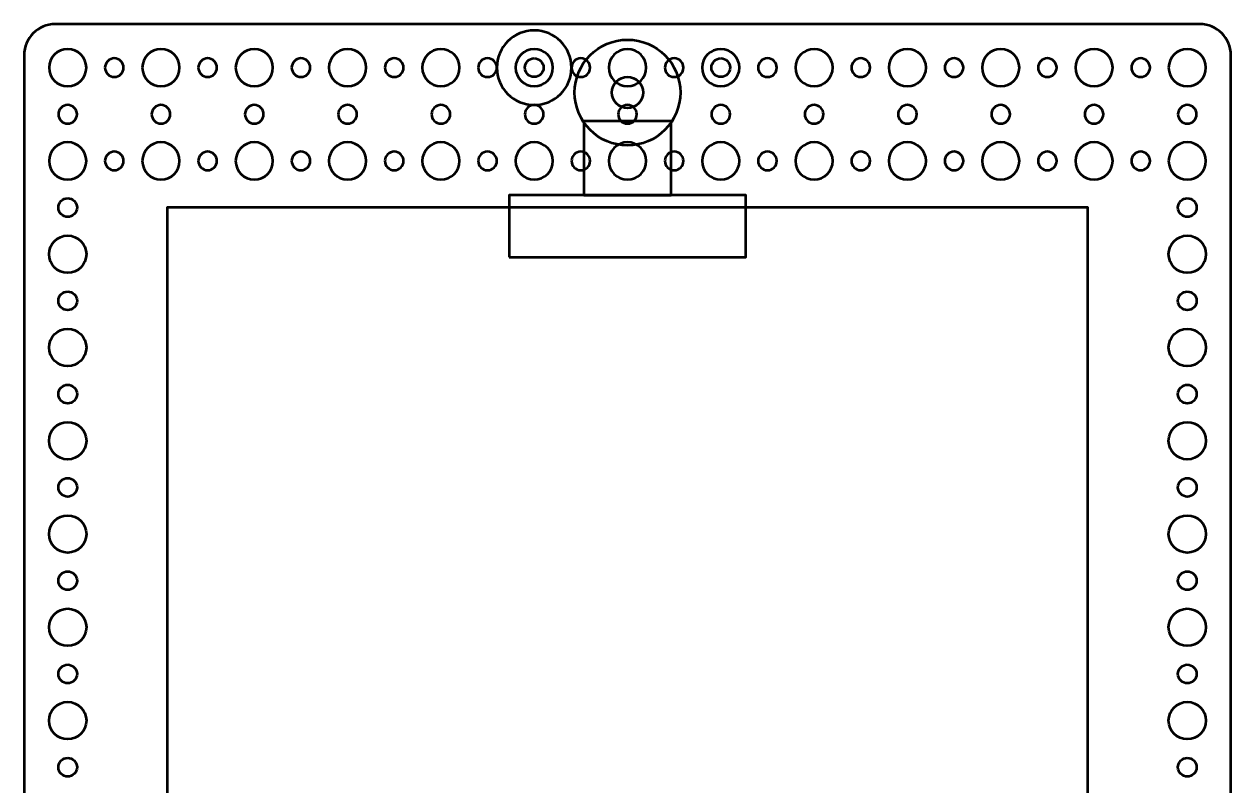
# Model space of a CAD drawing. Header units: centimetres. Extents: x -9.7 to 9.7, y -12.7 to 12.7.
# Drawn here: x -9.7 to 9.7, y 0.45 to 12.7 of the extents above; entities that cross this region are included whole.
import ezdxf

# ---------------------------------------------------------------- set-up
doc = ezdxf.new("R2010")
doc.units = ezdxf.units.CM
doc.header["$MEASUREMENT"] = 0
doc.layers.add('Layer 1', color=7, linetype='Continuous')

msp = doc.modelspace()

# ---------------------------------------------------------------- linework, layer by layer
at = {"layer": 'Layer 1', "color": 4, "lineweight": 53}
for points in [[(-0.70002, 9.95001), (0.69998, 9.95001), (0.69998, 11.14017), (-0.70002, 11.14017), (-0.70002, 9.95001)], [(-1.90002, 8.95), (1.89998, 8.95), (1.89998, 9.95), (-1.90002, 9.95), (-1.90002, 8.95)], [(-7.4, -11.25), (7.4, -11.25), (7.4, 9.75), (-7.4, 9.75), (-7.4, -11.25)]]:
    msp.add_lwpolyline(points, close=True, dxfattribs=at)
for centre, major_axis in [((0, 11.6), (0, 0.85)), ((-1.5, 12), (0, 0.15)), ((1.5, 12), (0, 0.15)), ((0, 11.6), (0, 0.25))]:
    msp.add_ellipse(centre, major_axis=major_axis, ratio=1, dxfattribs=at)
at = {"layer": 'Layer 1', "lineweight": 53}
for centre, major_axis in [((-9, 9.75), (0, 0.15)), ((9, 9.75), (0, 0.15)), ((-8.99999, 8.99999), (0, 0.30001)), ((9.00001, 8.99999), (0, 0.30001)), ((-9, 8.25), (0, 0.15)), ((9, 8.25), (0, 0.15)), ((-8.99999, 7.49999), (0, 0.30001)), ((9.00001, 7.49999), (0, 0.30001)), ((-9, 6.75), (0, 0.15)), ((9, 6.75), (0, 0.15)), ((-8.99999, 5.99999), (0, 0.30001)), ((9.00001, 5.99999), (0, 0.30001)), ((-9, 5.25), (0, 0.15)), ((9, 5.25), (0, 0.15)), ((-8.99999, 4.49999), (0, 0.30001)), ((9.00001, 4.49999), (0, 0.30001)), ((-9, 3.75), (0, 0.15)), ((9, 3.75), (0, 0.15)), ((-8.99999, 2.99999), (0, 0.30001)), ((9.00001, 2.99999), (0, 0.30001)), ((-9, 2.25), (0, 0.15)), ((9, 2.25), (0, 0.15)), ((-8.99999, 1.49999), (0, 0.30001)), ((9.00001, 1.49999), (0, 0.30001)), ((-9, 0.75), (0, 0.15)), ((9, 0.75), (0, 0.15))]:
    msp.add_ellipse(centre, major_axis=major_axis, ratio=1, dxfattribs=at)
for points, knots in [([(-9.7, -12.2), (-9.7, -12.2), (-9.7, 12.2), (-9.7, 12.2), (-9.7, 12.2), (-9.7, 12.47614), (-9.47614, 12.7), (-9.2, 12.7), (-9.2, 12.7), (-9.2, 12.7), (9.2, 12.7), (9.2, 12.7), (9.2, 12.7), (9.47614, 12.7), (9.7, 12.47614), (9.7, 12.2), (9.7, 12.2), (9.7, 12.2), (9.7, -12.2), (9.7, -12.2), (9.7, -12.2), (9.7, -12.47614), (9.47614, -12.7), (9.2, -12.7), (9.2, -12.7), (9.2, -12.7), (-9.2, -12.7), (-9.2, -12.7), (-9.2, -12.7), (-9.47614, -12.7), (-9.7, -12.47614), (-9.7, -12.2)], [0, 0, 0, 0, 0.11111111, 0.11111111, 0.11111111, 0.11111111, 0.22222222, 0.22222222, 0.22222222, 0.22222222, 0.33333333, 0.33333333, 0.33333333, 0.33333333, 0.44444444, 0.44444444, 0.44444444, 0.44444444, 0.55555556, 0.55555556, 0.55555556, 0.55555556, 0.66666667, 0.66666667, 0.66666667, 0.66666667, 0.77777778, 0.77777778, 0.77777778, 0.77777778, 1, 1, 1, 1]), ([(-9.3, 12), (-9.3, 12.16569), (-9.16569, 12.3), (-9, 12.3), (-9, 12.3), (-8.83431, 12.3), (-8.7, 12.16569), (-8.7, 12), (-8.7, 12), (-8.7, 11.83431), (-8.83431, 11.7), (-9, 11.7), (-9, 11.7), (-9.16569, 11.7), (-9.3, 11.83431), (-9.3, 12)], [0, 0, 0, 0, 0.2, 0.2, 0.2, 0.2, 0.4, 0.4, 0.4, 0.4, 0.6, 0.6, 0.6, 0.6, 1, 1, 1, 1]), ([(-7.8, 12), (-7.8, 12.16569), (-7.66569, 12.3), (-7.5, 12.3), (-7.5, 12.3), (-7.33431, 12.3), (-7.2, 12.16569), (-7.2, 12), (-7.2, 12), (-7.2, 11.83431), (-7.33431, 11.7), (-7.5, 11.7), (-7.5, 11.7), (-7.66569, 11.7), (-7.8, 11.83431), (-7.8, 12)], [0, 0, 0, 0, 0.2, 0.2, 0.2, 0.2, 0.4, 0.4, 0.4, 0.4, 0.6, 0.6, 0.6, 0.6, 1, 1, 1, 1]), ([(-6.3, 12), (-6.3, 12.16569), (-6.16569, 12.3), (-6, 12.3), (-6, 12.3), (-5.83431, 12.3), (-5.7, 12.16569), (-5.7, 12), (-5.7, 12), (-5.7, 11.83431), (-5.83431, 11.7), (-6, 11.7), (-6, 11.7), (-6.16569, 11.7), (-6.3, 11.83431), (-6.3, 12)], [0, 0, 0, 0, 0.2, 0.2, 0.2, 0.2, 0.4, 0.4, 0.4, 0.4, 0.6, 0.6, 0.6, 0.6, 1, 1, 1, 1]), ([(-4.8, 12), (-4.8, 12.16569), (-4.66569, 12.3), (-4.5, 12.3), (-4.5, 12.3), (-4.33431, 12.3), (-4.2, 12.16569), (-4.2, 12), (-4.2, 12), (-4.2, 11.83431), (-4.33431, 11.7), (-4.5, 11.7), (-4.5, 11.7), (-4.66569, 11.7), (-4.8, 11.83431), (-4.8, 12)], [0, 0, 0, 0, 0.2, 0.2, 0.2, 0.2, 0.4, 0.4, 0.4, 0.4, 0.6, 0.6, 0.6, 0.6, 1, 1, 1, 1]), ([(-3.3, 12), (-3.3, 12.16569), (-3.16569, 12.3), (-3, 12.3), (-3, 12.3), (-2.83431, 12.3), (-2.7, 12.16569), (-2.7, 12), (-2.7, 12), (-2.7, 11.83431), (-2.83431, 11.7), (-3, 11.7), (-3, 11.7), (-3.16569, 11.7), (-3.3, 11.83431), (-3.3, 12)], [0, 0, 0, 0, 0.2, 0.2, 0.2, 0.2, 0.4, 0.4, 0.4, 0.4, 0.6, 0.6, 0.6, 0.6, 1, 1, 1, 1]), ([(-1.8, 12), (-1.8, 12.16569), (-1.66569, 12.3), (-1.5, 12.3), (-1.5, 12.3), (-1.33431, 12.3), (-1.2, 12.16569), (-1.2, 12), (-1.2, 12), (-1.2, 11.83431), (-1.33431, 11.7), (-1.5, 11.7), (-1.5, 11.7), (-1.66569, 11.7), (-1.8, 11.83431), (-1.8, 12)], [0, 0, 0, 0, 0.2, 0.2, 0.2, 0.2, 0.4, 0.4, 0.4, 0.4, 0.6, 0.6, 0.6, 0.6, 1, 1, 1, 1]), ([(-0.3, 12), (-0.3, 12.16569), (-0.16569, 12.3), (0, 12.3), (0, 12.3), (0.16569, 12.3), (0.3, 12.16569), (0.3, 12), (0.3, 12), (0.3, 11.83431), (0.16569, 11.7), (0, 11.7), (0, 11.7), (-0.16569, 11.7), (-0.3, 11.83431), (-0.3, 12)], [0, 0, 0, 0, 0.2, 0.2, 0.2, 0.2, 0.4, 0.4, 0.4, 0.4, 0.6, 0.6, 0.6, 0.6, 1, 1, 1, 1]), ([(1.2, 12), (1.2, 12.16569), (1.33431, 12.3), (1.5, 12.3), (1.5, 12.3), (1.66569, 12.3), (1.8, 12.16569), (1.8, 12), (1.8, 12), (1.8, 11.83431), (1.66569, 11.7), (1.5, 11.7), (1.5, 11.7), (1.33431, 11.7), (1.2, 11.83431), (1.2, 12)], [0, 0, 0, 0, 0.2, 0.2, 0.2, 0.2, 0.4, 0.4, 0.4, 0.4, 0.6, 0.6, 0.6, 0.6, 1, 1, 1, 1]), ([(2.7, 12), (2.7, 12.16569), (2.83431, 12.3), (3, 12.3), (3, 12.3), (3.16569, 12.3), (3.3, 12.16569), (3.3, 12), (3.3, 12), (3.3, 11.83431), (3.16569, 11.7), (3, 11.7), (3, 11.7), (2.83431, 11.7), (2.7, 11.83431), (2.7, 12)], [0, 0, 0, 0, 0.2, 0.2, 0.2, 0.2, 0.4, 0.4, 0.4, 0.4, 0.6, 0.6, 0.6, 0.6, 1, 1, 1, 1]), ([(4.2, 12), (4.2, 12.16569), (4.33431, 12.3), (4.5, 12.3), (4.5, 12.3), (4.66569, 12.3), (4.8, 12.16569), (4.8, 12), (4.8, 12), (4.8, 11.83431), (4.66569, 11.7), (4.5, 11.7), (4.5, 11.7), (4.33431, 11.7), (4.2, 11.83431), (4.2, 12)], [0, 0, 0, 0, 0.2, 0.2, 0.2, 0.2, 0.4, 0.4, 0.4, 0.4, 0.6, 0.6, 0.6, 0.6, 1, 1, 1, 1]), ([(5.7, 12), (5.7, 12.16569), (5.83431, 12.3), (6, 12.3), (6, 12.3), (6.16569, 12.3), (6.3, 12.16569), (6.3, 12), (6.3, 12), (6.3, 11.83431), (6.16569, 11.7), (6, 11.7), (6, 11.7), (5.83431, 11.7), (5.7, 11.83431), (5.7, 12)], [0, 0, 0, 0, 0.2, 0.2, 0.2, 0.2, 0.4, 0.4, 0.4, 0.4, 0.6, 0.6, 0.6, 0.6, 1, 1, 1, 1]), ([(7.2, 12), (7.2, 12.16569), (7.33431, 12.3), (7.5, 12.3), (7.5, 12.3), (7.66569, 12.3), (7.8, 12.16569), (7.8, 12), (7.8, 12), (7.8, 11.83431), (7.66569, 11.7), (7.5, 11.7), (7.5, 11.7), (7.33431, 11.7), (7.2, 11.83431), (7.2, 12)], [0, 0, 0, 0, 0.2, 0.2, 0.2, 0.2, 0.4, 0.4, 0.4, 0.4, 0.6, 0.6, 0.6, 0.6, 1, 1, 1, 1]), ([(8.7, 12), (8.7, 12.16569), (8.83431, 12.3), (9, 12.3), (9, 12.3), (9.16569, 12.3), (9.3, 12.16569), (9.3, 12), (9.3, 12), (9.3, 11.83431), (9.16569, 11.7), (9, 11.7), (9, 11.7), (8.83431, 11.7), (8.7, 11.83431), (8.7, 12)], [0, 0, 0, 0, 0.2, 0.2, 0.2, 0.2, 0.4, 0.4, 0.4, 0.4, 0.6, 0.6, 0.6, 0.6, 1, 1, 1, 1]), ([(-8.4, 12), (-8.4, 12.08284), (-8.33284, 12.15), (-8.25, 12.15), (-8.25, 12.15), (-8.16716, 12.15), (-8.1, 12.08284), (-8.1, 12), (-8.1, 12), (-8.1, 11.91716), (-8.16716, 11.85), (-8.25, 11.85), (-8.25, 11.85), (-8.33284, 11.85), (-8.4, 11.91716), (-8.4, 12)], [0, 0, 0, 0, 0.2, 0.2, 0.2, 0.2, 0.4, 0.4, 0.4, 0.4, 0.6, 0.6, 0.6, 0.6, 1, 1, 1, 1]), ([(-6.9, 12), (-6.9, 12.08284), (-6.83284, 12.15), (-6.75, 12.15), (-6.75, 12.15), (-6.66716, 12.15), (-6.6, 12.08284), (-6.6, 12), (-6.6, 12), (-6.6, 11.91716), (-6.66716, 11.85), (-6.75, 11.85), (-6.75, 11.85), (-6.83284, 11.85), (-6.9, 11.91716), (-6.9, 12)], [0, 0, 0, 0, 0.2, 0.2, 0.2, 0.2, 0.4, 0.4, 0.4, 0.4, 0.6, 0.6, 0.6, 0.6, 1, 1, 1, 1]), ([(-5.4, 12), (-5.4, 12.08284), (-5.33284, 12.15), (-5.25, 12.15), (-5.25, 12.15), (-5.16716, 12.15), (-5.1, 12.08284), (-5.1, 12), (-5.1, 12), (-5.1, 11.91716), (-5.16716, 11.85), (-5.25, 11.85), (-5.25, 11.85), (-5.33284, 11.85), (-5.4, 11.91716), (-5.4, 12)], [0, 0, 0, 0, 0.2, 0.2, 0.2, 0.2, 0.4, 0.4, 0.4, 0.4, 0.6, 0.6, 0.6, 0.6, 1, 1, 1, 1]), ([(-3.9, 12), (-3.9, 12.08284), (-3.83284, 12.15), (-3.75, 12.15), (-3.75, 12.15), (-3.66716, 12.15), (-3.6, 12.08284), (-3.6, 12), (-3.6, 12), (-3.6, 11.91716), (-3.66716, 11.85), (-3.75, 11.85), (-3.75, 11.85), (-3.83284, 11.85), (-3.9, 11.91716), (-3.9, 12)], [0, 0, 0, 0, 0.2, 0.2, 0.2, 0.2, 0.4, 0.4, 0.4, 0.4, 0.6, 0.6, 0.6, 0.6, 1, 1, 1, 1]), ([(-2.4, 12), (-2.4, 12.08284), (-2.33284, 12.15), (-2.25, 12.15), (-2.25, 12.15), (-2.16716, 12.15), (-2.1, 12.08284), (-2.1, 12), (-2.1, 12), (-2.1, 11.91716), (-2.16716, 11.85), (-2.25, 11.85), (-2.25, 11.85), (-2.33284, 11.85), (-2.4, 11.91716), (-2.4, 12)], [0, 0, 0, 0, 0.2, 0.2, 0.2, 0.2, 0.4, 0.4, 0.4, 0.4, 0.6, 0.6, 0.6, 0.6, 1, 1, 1, 1]), ([(-0.9, 12), (-0.9, 12.08284), (-0.83284, 12.15), (-0.75, 12.15), (-0.75, 12.15), (-0.66716, 12.15), (-0.6, 12.08284), (-0.6, 12), (-0.6, 12), (-0.6, 11.91716), (-0.66716, 11.85), (-0.75, 11.85), (-0.75, 11.85), (-0.83284, 11.85), (-0.9, 11.91716), (-0.9, 12)], [0, 0, 0, 0, 0.2, 0.2, 0.2, 0.2, 0.4, 0.4, 0.4, 0.4, 0.6, 0.6, 0.6, 0.6, 1, 1, 1, 1]), ([(0.6, 12), (0.6, 12.08284), (0.66716, 12.15), (0.75, 12.15), (0.75, 12.15), (0.83284, 12.15), (0.9, 12.08284), (0.9, 12), (0.9, 12), (0.9, 11.91716), (0.83284, 11.85), (0.75, 11.85), (0.75, 11.85), (0.66716, 11.85), (0.6, 11.91716), (0.6, 12)], [0, 0, 0, 0, 0.2, 0.2, 0.2, 0.2, 0.4, 0.4, 0.4, 0.4, 0.6, 0.6, 0.6, 0.6, 1, 1, 1, 1]), ([(2.1, 12), (2.1, 12.08284), (2.16716, 12.15), (2.25, 12.15), (2.25, 12.15), (2.33284, 12.15), (2.4, 12.08284), (2.4, 12), (2.4, 12), (2.4, 11.91716), (2.33284, 11.85), (2.25, 11.85), (2.25, 11.85), (2.16716, 11.85), (2.1, 11.91716), (2.1, 12)], [0, 0, 0, 0, 0.2, 0.2, 0.2, 0.2, 0.4, 0.4, 0.4, 0.4, 0.6, 0.6, 0.6, 0.6, 1, 1, 1, 1]), ([(3.6, 12), (3.6, 12.08284), (3.66716, 12.15), (3.75, 12.15), (3.75, 12.15), (3.83284, 12.15), (3.9, 12.08284), (3.9, 12), (3.9, 12), (3.9, 11.91716), (3.83284, 11.85), (3.75, 11.85), (3.75, 11.85), (3.66716, 11.85), (3.6, 11.91716), (3.6, 12)], [0, 0, 0, 0, 0.2, 0.2, 0.2, 0.2, 0.4, 0.4, 0.4, 0.4, 0.6, 0.6, 0.6, 0.6, 1, 1, 1, 1]), ([(5.1, 12), (5.1, 12.08284), (5.16716, 12.15), (5.25, 12.15), (5.25, 12.15), (5.33284, 12.15), (5.4, 12.08284), (5.4, 12), (5.4, 12), (5.4, 11.91716), (5.33284, 11.85), (5.25, 11.85), (5.25, 11.85), (5.16716, 11.85), (5.1, 11.91716), (5.1, 12)], [0, 0, 0, 0, 0.2, 0.2, 0.2, 0.2, 0.4, 0.4, 0.4, 0.4, 0.6, 0.6, 0.6, 0.6, 1, 1, 1, 1]), ([(6.6, 12), (6.6, 12.08284), (6.66716, 12.15), (6.75, 12.15), (6.75, 12.15), (6.83284, 12.15), (6.9, 12.08284), (6.9, 12), (6.9, 12), (6.9, 11.91716), (6.83284, 11.85), (6.75, 11.85), (6.75, 11.85), (6.66716, 11.85), (6.6, 11.91716), (6.6, 12)], [0, 0, 0, 0, 0.2, 0.2, 0.2, 0.2, 0.4, 0.4, 0.4, 0.4, 0.6, 0.6, 0.6, 0.6, 1, 1, 1, 1]), ([(8.1, 12), (8.1, 12.08284), (8.16716, 12.15), (8.25, 12.15), (8.25, 12.15), (8.33284, 12.15), (8.4, 12.08284), (8.4, 12), (8.4, 12), (8.4, 11.91716), (8.33284, 11.85), (8.25, 11.85), (8.25, 11.85), (8.16716, 11.85), (8.1, 11.91716), (8.1, 12)], [0, 0, 0, 0, 0.2, 0.2, 0.2, 0.2, 0.4, 0.4, 0.4, 0.4, 0.6, 0.6, 0.6, 0.6, 1, 1, 1, 1]), ([(-9.15, 11.25), (-9.15, 11.33284), (-9.08284, 11.4), (-9, 11.4), (-9, 11.4), (-8.91716, 11.4), (-8.85, 11.33284), (-8.85, 11.25), (-8.85, 11.25), (-8.85, 11.16716), (-8.91716, 11.1), (-9, 11.1), (-9, 11.1), (-9.08284, 11.1), (-9.15, 11.16716), (-9.15, 11.25)], [0, 0, 0, 0, 0.2, 0.2, 0.2, 0.2, 0.4, 0.4, 0.4, 0.4, 0.6, 0.6, 0.6, 0.6, 1, 1, 1, 1]), ([(-7.65, 11.25), (-7.65, 11.33284), (-7.58284, 11.4), (-7.5, 11.4), (-7.5, 11.4), (-7.41716, 11.4), (-7.35, 11.33284), (-7.35, 11.25), (-7.35, 11.25), (-7.35, 11.16716), (-7.41716, 11.1), (-7.5, 11.1), (-7.5, 11.1), (-7.58284, 11.1), (-7.65, 11.16716), (-7.65, 11.25)], [0, 0, 0, 0, 0.2, 0.2, 0.2, 0.2, 0.4, 0.4, 0.4, 0.4, 0.6, 0.6, 0.6, 0.6, 1, 1, 1, 1]), ([(-6.15, 11.25), (-6.15, 11.33284), (-6.08284, 11.4), (-6, 11.4), (-6, 11.4), (-5.91716, 11.4), (-5.85, 11.33284), (-5.85, 11.25), (-5.85, 11.25), (-5.85, 11.16716), (-5.91716, 11.1), (-6, 11.1), (-6, 11.1), (-6.08284, 11.1), (-6.15, 11.16716), (-6.15, 11.25)], [0, 0, 0, 0, 0.2, 0.2, 0.2, 0.2, 0.4, 0.4, 0.4, 0.4, 0.6, 0.6, 0.6, 0.6, 1, 1, 1, 1]), ([(-4.65, 11.25), (-4.65, 11.33284), (-4.58284, 11.4), (-4.5, 11.4), (-4.5, 11.4), (-4.41716, 11.4), (-4.35, 11.33284), (-4.35, 11.25), (-4.35, 11.25), (-4.35, 11.16716), (-4.41716, 11.1), (-4.5, 11.1), (-4.5, 11.1), (-4.58284, 11.1), (-4.65, 11.16716), (-4.65, 11.25)], [0, 0, 0, 0, 0.2, 0.2, 0.2, 0.2, 0.4, 0.4, 0.4, 0.4, 0.6, 0.6, 0.6, 0.6, 1, 1, 1, 1]), ([(-3.15, 11.25), (-3.15, 11.33284), (-3.08284, 11.4), (-3, 11.4), (-3, 11.4), (-2.91716, 11.4), (-2.85, 11.33284), (-2.85, 11.25), (-2.85, 11.25), (-2.85, 11.16716), (-2.91716, 11.1), (-3, 11.1), (-3, 11.1), (-3.08284, 11.1), (-3.15, 11.16716), (-3.15, 11.25)], [0, 0, 0, 0, 0.2, 0.2, 0.2, 0.2, 0.4, 0.4, 0.4, 0.4, 0.6, 0.6, 0.6, 0.6, 1, 1, 1, 1]), ([(-1.65, 11.25), (-1.65, 11.33284), (-1.58284, 11.4), (-1.5, 11.4), (-1.5, 11.4), (-1.41716, 11.4), (-1.35, 11.33284), (-1.35, 11.25), (-1.35, 11.25), (-1.35, 11.16716), (-1.41716, 11.1), (-1.5, 11.1), (-1.5, 11.1), (-1.58284, 11.1), (-1.65, 11.16716), (-1.65, 11.25)], [0, 0, 0, 0, 0.2, 0.2, 0.2, 0.2, 0.4, 0.4, 0.4, 0.4, 0.6, 0.6, 0.6, 0.6, 1, 1, 1, 1]), ([(-0.15, 11.25), (-0.15, 11.33284), (-0.08284, 11.4), (0, 11.4), (0, 11.4), (0.08284, 11.4), (0.15, 11.33284), (0.15, 11.25), (0.15, 11.25), (0.15, 11.16716), (0.08284, 11.1), (0, 11.1), (0, 11.1), (-0.08284, 11.1), (-0.15, 11.16716), (-0.15, 11.25)], [0, 0, 0, 0, 0.2, 0.2, 0.2, 0.2, 0.4, 0.4, 0.4, 0.4, 0.6, 0.6, 0.6, 0.6, 1, 1, 1, 1]), ([(1.35, 11.25), (1.35, 11.33284), (1.41716, 11.4), (1.5, 11.4), (1.5, 11.4), (1.58284, 11.4), (1.65, 11.33284), (1.65, 11.25), (1.65, 11.25), (1.65, 11.16716), (1.58284, 11.1), (1.5, 11.1), (1.5, 11.1), (1.41716, 11.1), (1.35, 11.16716), (1.35, 11.25)], [0, 0, 0, 0, 0.2, 0.2, 0.2, 0.2, 0.4, 0.4, 0.4, 0.4, 0.6, 0.6, 0.6, 0.6, 1, 1, 1, 1]), ([(2.85, 11.25), (2.85, 11.33284), (2.91716, 11.4), (3, 11.4), (3, 11.4), (3.08284, 11.4), (3.15, 11.33284), (3.15, 11.25), (3.15, 11.25), (3.15, 11.16716), (3.08284, 11.1), (3, 11.1), (3, 11.1), (2.91716, 11.1), (2.85, 11.16716), (2.85, 11.25)], [0, 0, 0, 0, 0.2, 0.2, 0.2, 0.2, 0.4, 0.4, 0.4, 0.4, 0.6, 0.6, 0.6, 0.6, 1, 1, 1, 1]), ([(4.35, 11.25), (4.35, 11.33284), (4.41716, 11.4), (4.5, 11.4), (4.5, 11.4), (4.58284, 11.4), (4.65, 11.33284), (4.65, 11.25), (4.65, 11.25), (4.65, 11.16716), (4.58284, 11.1), (4.5, 11.1), (4.5, 11.1), (4.41716, 11.1), (4.35, 11.16716), (4.35, 11.25)], [0, 0, 0, 0, 0.2, 0.2, 0.2, 0.2, 0.4, 0.4, 0.4, 0.4, 0.6, 0.6, 0.6, 0.6, 1, 1, 1, 1]), ([(5.85, 11.25), (5.85, 11.33284), (5.91716, 11.4), (6, 11.4), (6, 11.4), (6.08284, 11.4), (6.15, 11.33284), (6.15, 11.25), (6.15, 11.25), (6.15, 11.16716), (6.08284, 11.1), (6, 11.1), (6, 11.1), (5.91716, 11.1), (5.85, 11.16716), (5.85, 11.25)], [0, 0, 0, 0, 0.2, 0.2, 0.2, 0.2, 0.4, 0.4, 0.4, 0.4, 0.6, 0.6, 0.6, 0.6, 1, 1, 1, 1]), ([(7.35, 11.25), (7.35, 11.33284), (7.41716, 11.4), (7.5, 11.4), (7.5, 11.4), (7.58284, 11.4), (7.65, 11.33284), (7.65, 11.25), (7.65, 11.25), (7.65, 11.16716), (7.58284, 11.1), (7.5, 11.1), (7.5, 11.1), (7.41716, 11.1), (7.35, 11.16716), (7.35, 11.25)], [0, 0, 0, 0, 0.2, 0.2, 0.2, 0.2, 0.4, 0.4, 0.4, 0.4, 0.6, 0.6, 0.6, 0.6, 1, 1, 1, 1]), ([(8.85, 11.25), (8.85, 11.33284), (8.91716, 11.4), (9, 11.4), (9, 11.4), (9.08284, 11.4), (9.15, 11.33284), (9.15, 11.25), (9.15, 11.25), (9.15, 11.16716), (9.08284, 11.1), (9, 11.1), (9, 11.1), (8.91716, 11.1), (8.85, 11.16716), (8.85, 11.25)], [0, 0, 0, 0, 0.2, 0.2, 0.2, 0.2, 0.4, 0.4, 0.4, 0.4, 0.6, 0.6, 0.6, 0.6, 1, 1, 1, 1]), ([(-9.3, 10.5), (-9.3, 10.66569), (-9.16569, 10.8), (-9, 10.8), (-9, 10.8), (-8.83431, 10.8), (-8.7, 10.66569), (-8.7, 10.5), (-8.7, 10.5), (-8.7, 10.33431), (-8.83431, 10.2), (-9, 10.2), (-9, 10.2), (-9.16569, 10.2), (-9.3, 10.33431), (-9.3, 10.5)], [0, 0, 0, 0, 0.2, 0.2, 0.2, 0.2, 0.4, 0.4, 0.4, 0.4, 0.6, 0.6, 0.6, 0.6, 1, 1, 1, 1]), ([(-7.8, 10.5), (-7.8, 10.66569), (-7.66569, 10.8), (-7.5, 10.8), (-7.5, 10.8), (-7.33431, 10.8), (-7.2, 10.66569), (-7.2, 10.5), (-7.2, 10.5), (-7.2, 10.33431), (-7.33431, 10.2), (-7.5, 10.2), (-7.5, 10.2), (-7.66569, 10.2), (-7.8, 10.33431), (-7.8, 10.5)], [0, 0, 0, 0, 0.2, 0.2, 0.2, 0.2, 0.4, 0.4, 0.4, 0.4, 0.6, 0.6, 0.6, 0.6, 1, 1, 1, 1]), ([(-6.3, 10.5), (-6.3, 10.66569), (-6.16569, 10.8), (-6, 10.8), (-6, 10.8), (-5.83431, 10.8), (-5.7, 10.66569), (-5.7, 10.5), (-5.7, 10.5), (-5.7, 10.33431), (-5.83431, 10.2), (-6, 10.2), (-6, 10.2), (-6.16569, 10.2), (-6.3, 10.33431), (-6.3, 10.5)], [0, 0, 0, 0, 0.2, 0.2, 0.2, 0.2, 0.4, 0.4, 0.4, 0.4, 0.6, 0.6, 0.6, 0.6, 1, 1, 1, 1]), ([(-4.8, 10.5), (-4.8, 10.66569), (-4.66569, 10.8), (-4.5, 10.8), (-4.5, 10.8), (-4.33431, 10.8), (-4.2, 10.66569), (-4.2, 10.5), (-4.2, 10.5), (-4.2, 10.33431), (-4.33431, 10.2), (-4.5, 10.2), (-4.5, 10.2), (-4.66569, 10.2), (-4.8, 10.33431), (-4.8, 10.5)], [0, 0, 0, 0, 0.2, 0.2, 0.2, 0.2, 0.4, 0.4, 0.4, 0.4, 0.6, 0.6, 0.6, 0.6, 1, 1, 1, 1]), ([(-3.3, 10.5), (-3.3, 10.66569), (-3.16569, 10.8), (-3, 10.8), (-3, 10.8), (-2.83431, 10.8), (-2.7, 10.66569), (-2.7, 10.5), (-2.7, 10.5), (-2.7, 10.33431), (-2.83431, 10.2), (-3, 10.2), (-3, 10.2), (-3.16569, 10.2), (-3.3, 10.33431), (-3.3, 10.5)], [0, 0, 0, 0, 0.2, 0.2, 0.2, 0.2, 0.4, 0.4, 0.4, 0.4, 0.6, 0.6, 0.6, 0.6, 1, 1, 1, 1]), ([(-1.8, 10.5), (-1.8, 10.66569), (-1.66569, 10.8), (-1.5, 10.8), (-1.5, 10.8), (-1.33431, 10.8), (-1.2, 10.66569), (-1.2, 10.5), (-1.2, 10.5), (-1.2, 10.33431), (-1.33431, 10.2), (-1.5, 10.2), (-1.5, 10.2), (-1.66569, 10.2), (-1.8, 10.33431), (-1.8, 10.5)], [0, 0, 0, 0, 0.2, 0.2, 0.2, 0.2, 0.4, 0.4, 0.4, 0.4, 0.6, 0.6, 0.6, 0.6, 1, 1, 1, 1]), ([(-0.3, 10.5), (-0.3, 10.66569), (-0.16569, 10.8), (0, 10.8), (0, 10.8), (0.16569, 10.8), (0.3, 10.66569), (0.3, 10.5), (0.3, 10.5), (0.3, 10.33431), (0.16569, 10.2), (0, 10.2), (0, 10.2), (-0.16569, 10.2), (-0.3, 10.33431), (-0.3, 10.5)], [0, 0, 0, 0, 0.2, 0.2, 0.2, 0.2, 0.4, 0.4, 0.4, 0.4, 0.6, 0.6, 0.6, 0.6, 1, 1, 1, 1]), ([(1.2, 10.5), (1.2, 10.66569), (1.33431, 10.8), (1.5, 10.8), (1.5, 10.8), (1.66569, 10.8), (1.8, 10.66569), (1.8, 10.5), (1.8, 10.5), (1.8, 10.33431), (1.66569, 10.2), (1.5, 10.2), (1.5, 10.2), (1.33431, 10.2), (1.2, 10.33431), (1.2, 10.5)], [0, 0, 0, 0, 0.2, 0.2, 0.2, 0.2, 0.4, 0.4, 0.4, 0.4, 0.6, 0.6, 0.6, 0.6, 1, 1, 1, 1]), ([(2.7, 10.5), (2.7, 10.66569), (2.83431, 10.8), (3, 10.8), (3, 10.8), (3.16569, 10.8), (3.3, 10.66569), (3.3, 10.5), (3.3, 10.5), (3.3, 10.33431), (3.16569, 10.2), (3, 10.2), (3, 10.2), (2.83431, 10.2), (2.7, 10.33431), (2.7, 10.5)], [0, 0, 0, 0, 0.2, 0.2, 0.2, 0.2, 0.4, 0.4, 0.4, 0.4, 0.6, 0.6, 0.6, 0.6, 1, 1, 1, 1]), ([(4.2, 10.5), (4.2, 10.66569), (4.33431, 10.8), (4.5, 10.8), (4.5, 10.8), (4.66569, 10.8), (4.8, 10.66569), (4.8, 10.5), (4.8, 10.5), (4.8, 10.33431), (4.66569, 10.2), (4.5, 10.2), (4.5, 10.2), (4.33431, 10.2), (4.2, 10.33431), (4.2, 10.5)], [0, 0, 0, 0, 0.2, 0.2, 0.2, 0.2, 0.4, 0.4, 0.4, 0.4, 0.6, 0.6, 0.6, 0.6, 1, 1, 1, 1]), ([(5.7, 10.5), (5.7, 10.66569), (5.83431, 10.8), (6, 10.8), (6, 10.8), (6.16569, 10.8), (6.3, 10.66569), (6.3, 10.5), (6.3, 10.5), (6.3, 10.33431), (6.16569, 10.2), (6, 10.2), (6, 10.2), (5.83431, 10.2), (5.7, 10.33431), (5.7, 10.5)], [0, 0, 0, 0, 0.2, 0.2, 0.2, 0.2, 0.4, 0.4, 0.4, 0.4, 0.6, 0.6, 0.6, 0.6, 1, 1, 1, 1]), ([(7.2, 10.5), (7.2, 10.66569), (7.33431, 10.8), (7.5, 10.8), (7.5, 10.8), (7.66569, 10.8), (7.8, 10.66569), (7.8, 10.5), (7.8, 10.5), (7.8, 10.33431), (7.66569, 10.2), (7.5, 10.2), (7.5, 10.2), (7.33431, 10.2), (7.2, 10.33431), (7.2, 10.5)], [0, 0, 0, 0, 0.2, 0.2, 0.2, 0.2, 0.4, 0.4, 0.4, 0.4, 0.6, 0.6, 0.6, 0.6, 1, 1, 1, 1]), ([(8.7, 10.5), (8.7, 10.66569), (8.83431, 10.8), (9, 10.8), (9, 10.8), (9.16569, 10.8), (9.3, 10.66569), (9.3, 10.5), (9.3, 10.5), (9.3, 10.33431), (9.16569, 10.2), (9, 10.2), (9, 10.2), (8.83431, 10.2), (8.7, 10.33431), (8.7, 10.5)], [0, 0, 0, 0, 0.2, 0.2, 0.2, 0.2, 0.4, 0.4, 0.4, 0.4, 0.6, 0.6, 0.6, 0.6, 1, 1, 1, 1]), ([(-8.4, 10.5), (-8.4, 10.58284), (-8.33284, 10.65), (-8.25, 10.65), (-8.25, 10.65), (-8.16716, 10.65), (-8.1, 10.58284), (-8.1, 10.5), (-8.1, 10.5), (-8.1, 10.41716), (-8.16716, 10.35), (-8.25, 10.35), (-8.25, 10.35), (-8.33284, 10.35), (-8.4, 10.41716), (-8.4, 10.5)], [0, 0, 0, 0, 0.2, 0.2, 0.2, 0.2, 0.4, 0.4, 0.4, 0.4, 0.6, 0.6, 0.6, 0.6, 1, 1, 1, 1]), ([(-6.9, 10.5), (-6.9, 10.58284), (-6.83284, 10.65), (-6.75, 10.65), (-6.75, 10.65), (-6.66716, 10.65), (-6.6, 10.58284), (-6.6, 10.5), (-6.6, 10.5), (-6.6, 10.41716), (-6.66716, 10.35), (-6.75, 10.35), (-6.75, 10.35), (-6.83284, 10.35), (-6.9, 10.41716), (-6.9, 10.5)], [0, 0, 0, 0, 0.2, 0.2, 0.2, 0.2, 0.4, 0.4, 0.4, 0.4, 0.6, 0.6, 0.6, 0.6, 1, 1, 1, 1]), ([(-5.4, 10.5), (-5.4, 10.58284), (-5.33284, 10.65), (-5.25, 10.65), (-5.25, 10.65), (-5.16716, 10.65), (-5.1, 10.58284), (-5.1, 10.5), (-5.1, 10.5), (-5.1, 10.41716), (-5.16716, 10.35), (-5.25, 10.35), (-5.25, 10.35), (-5.33284, 10.35), (-5.4, 10.41716), (-5.4, 10.5)], [0, 0, 0, 0, 0.2, 0.2, 0.2, 0.2, 0.4, 0.4, 0.4, 0.4, 0.6, 0.6, 0.6, 0.6, 1, 1, 1, 1]), ([(-3.9, 10.5), (-3.9, 10.58284), (-3.83284, 10.65), (-3.75, 10.65), (-3.75, 10.65), (-3.66716, 10.65), (-3.6, 10.58284), (-3.6, 10.5), (-3.6, 10.5), (-3.6, 10.41716), (-3.66716, 10.35), (-3.75, 10.35), (-3.75, 10.35), (-3.83284, 10.35), (-3.9, 10.41716), (-3.9, 10.5)], [0, 0, 0, 0, 0.2, 0.2, 0.2, 0.2, 0.4, 0.4, 0.4, 0.4, 0.6, 0.6, 0.6, 0.6, 1, 1, 1, 1]), ([(-2.4, 10.5), (-2.4, 10.58284), (-2.33284, 10.65), (-2.25, 10.65), (-2.25, 10.65), (-2.16716, 10.65), (-2.1, 10.58284), (-2.1, 10.5), (-2.1, 10.5), (-2.1, 10.41716), (-2.16716, 10.35), (-2.25, 10.35), (-2.25, 10.35), (-2.33284, 10.35), (-2.4, 10.41716), (-2.4, 10.5)], [0, 0, 0, 0, 0.2, 0.2, 0.2, 0.2, 0.4, 0.4, 0.4, 0.4, 0.6, 0.6, 0.6, 0.6, 1, 1, 1, 1]), ([(-0.9, 10.5), (-0.9, 10.58284), (-0.83284, 10.65), (-0.75, 10.65), (-0.75, 10.65), (-0.66716, 10.65), (-0.6, 10.58284), (-0.6, 10.5), (-0.6, 10.5), (-0.6, 10.41716), (-0.66716, 10.35), (-0.75, 10.35), (-0.75, 10.35), (-0.83284, 10.35), (-0.9, 10.41716), (-0.9, 10.5)], [0, 0, 0, 0, 0.2, 0.2, 0.2, 0.2, 0.4, 0.4, 0.4, 0.4, 0.6, 0.6, 0.6, 0.6, 1, 1, 1, 1]), ([(0.6, 10.5), (0.6, 10.58284), (0.66716, 10.65), (0.75, 10.65), (0.75, 10.65), (0.83284, 10.65), (0.9, 10.58284), (0.9, 10.5), (0.9, 10.5), (0.9, 10.41716), (0.83284, 10.35), (0.75, 10.35), (0.75, 10.35), (0.66716, 10.35), (0.6, 10.41716), (0.6, 10.5)], [0, 0, 0, 0, 0.2, 0.2, 0.2, 0.2, 0.4, 0.4, 0.4, 0.4, 0.6, 0.6, 0.6, 0.6, 1, 1, 1, 1]), ([(2.1, 10.5), (2.1, 10.58284), (2.16716, 10.65), (2.25, 10.65), (2.25, 10.65), (2.33284, 10.65), (2.4, 10.58284), (2.4, 10.5), (2.4, 10.5), (2.4, 10.41716), (2.33284, 10.35), (2.25, 10.35), (2.25, 10.35), (2.16716, 10.35), (2.1, 10.41716), (2.1, 10.5)], [0, 0, 0, 0, 0.2, 0.2, 0.2, 0.2, 0.4, 0.4, 0.4, 0.4, 0.6, 0.6, 0.6, 0.6, 1, 1, 1, 1]), ([(3.6, 10.5), (3.6, 10.58284), (3.66716, 10.65), (3.75, 10.65), (3.75, 10.65), (3.83284, 10.65), (3.9, 10.58284), (3.9, 10.5), (3.9, 10.5), (3.9, 10.41716), (3.83284, 10.35), (3.75, 10.35), (3.75, 10.35), (3.66716, 10.35), (3.6, 10.41716), (3.6, 10.5)], [0, 0, 0, 0, 0.2, 0.2, 0.2, 0.2, 0.4, 0.4, 0.4, 0.4, 0.6, 0.6, 0.6, 0.6, 1, 1, 1, 1]), ([(5.1, 10.5), (5.1, 10.58284), (5.16716, 10.65), (5.25, 10.65), (5.25, 10.65), (5.33284, 10.65), (5.4, 10.58284), (5.4, 10.5), (5.4, 10.5), (5.4, 10.41716), (5.33284, 10.35), (5.25, 10.35), (5.25, 10.35), (5.16716, 10.35), (5.1, 10.41716), (5.1, 10.5)], [0, 0, 0, 0, 0.2, 0.2, 0.2, 0.2, 0.4, 0.4, 0.4, 0.4, 0.6, 0.6, 0.6, 0.6, 1, 1, 1, 1]), ([(6.6, 10.5), (6.6, 10.58284), (6.66716, 10.65), (6.75, 10.65), (6.75, 10.65), (6.83284, 10.65), (6.9, 10.58284), (6.9, 10.5), (6.9, 10.5), (6.9, 10.41716), (6.83284, 10.35), (6.75, 10.35), (6.75, 10.35), (6.66716, 10.35), (6.6, 10.41716), (6.6, 10.5)], [0, 0, 0, 0, 0.2, 0.2, 0.2, 0.2, 0.4, 0.4, 0.4, 0.4, 0.6, 0.6, 0.6, 0.6, 1, 1, 1, 1]), ([(8.1, 10.5), (8.1, 10.58284), (8.16716, 10.65), (8.25, 10.65), (8.25, 10.65), (8.33284, 10.65), (8.4, 10.58284), (8.4, 10.5), (8.4, 10.5), (8.4, 10.41716), (8.33284, 10.35), (8.25, 10.35), (8.25, 10.35), (8.16716, 10.35), (8.1, 10.41716), (8.1, 10.5)], [0, 0, 0, 0, 0.2, 0.2, 0.2, 0.2, 0.4, 0.4, 0.4, 0.4, 0.6, 0.6, 0.6, 0.6, 1, 1, 1, 1])]:
    msp.add_open_spline(points, degree=3, knots=knots, dxfattribs=at)
at = {"layer": 'Layer 1', "color": 4, "lineweight": 53}
msp.add_open_spline([(-2.1, 12), (-2.1, 12.33137), (-1.83137, 12.6), (-1.5, 12.6), (-1.5, 12.6), (-1.16863, 12.6), (-0.9, 12.33137), (-0.9, 12), (-0.9, 12), (-0.9, 11.66863), (-1.16863, 11.4), (-1.5, 11.4), (-1.5, 11.4), (-1.83137, 11.4), (-2.1, 11.66863), (-2.1, 12)], degree=3, knots=[0, 0, 0, 0, 0.2, 0.2, 0.2, 0.2, 0.4, 0.4, 0.4, 0.4, 0.6, 0.6, 0.6, 0.6, 1, 1, 1, 1], dxfattribs=at)

doc.saveas('drawing.dxf')
